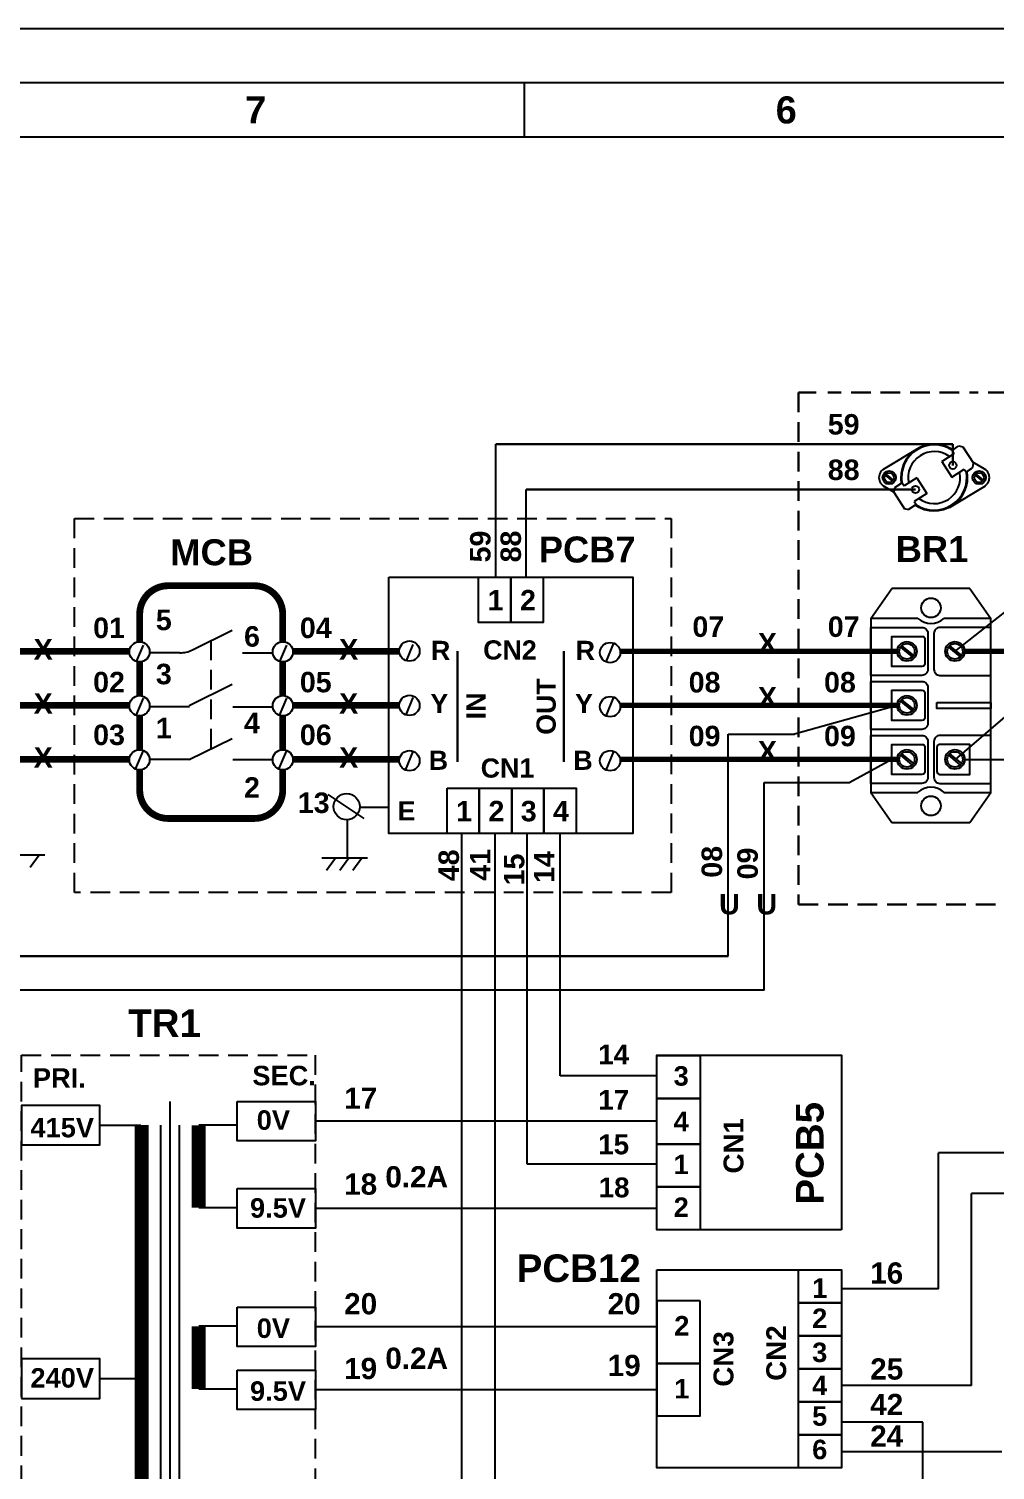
# Model space of a CAD drawing. Header units: millimetres. Extents: x 0 to 462, y 0 to 344.
# Drawn here: x 84.9 to 183.1, y 197.3 to 343.8 of the extents above; entities that cross this region are included whole.
import ezdxf
from ezdxf.enums import TextEntityAlignment as Align

# ---------------------------------------------------------------- set-up
doc = ezdxf.new("R2010")
doc.units = ezdxf.units.MM
doc.header["$LTSCALE"] = 8
doc.header["$MEASUREMENT"] = 0
doc.linetypes.add('HIDDEN', pattern=[0.375, 0.25, -0.125])
doc.layers.add('NP', color=7, linetype='Continuous')
doc.styles.add('ROMANS', font='arialbd.ttf')

msp = doc.modelspace()

# ---------------------------------------------------------------- linework, layer by layer
at = {"color": 3, "ltscale": 6}
for p, q in [((462, 343.79), (0, 343.79)), ((456.5, 338.29), (22, 338.29)), ((135.3, 332.79), (135.3, 338.29)), ((381.15, 332.79), (27.5, 332.79))]:
    msp.add_line(p, q, dxfattribs=at)
at = {"color": 4}
for p, q in [((132.38, 288.07), (132.38, 301.58)), ((175.38, 301.22), (171.72, 299.02)), ((177.68, 299.81), (178.95, 300.63)), ((178.46, 301.22), (178.82, 301.01)), ((178.74, 300.95), (179.42, 301.43)), ((178.74, 300.95), (179.42, 301.43)), ((179.23, 301.31), (178.74, 300.95)), ((178.74, 300.95), (178.95, 300.63)), ((179.41, 301.43), (179.83, 301.33)), ((179.83, 301.33), (180.92, 299.64)), ((179.83, 301.33), (180.92, 299.64)), ((177.68, 299.81), (178.71, 298.22)), ((178.71, 298.22), (179.98, 299.05)), ((179.98, 299.05), (180.19, 298.71)), ((180.18, 298.73), (180.85, 299.22)), ((180.18, 298.73), (180.85, 299.22)), ((180.66, 299.09), (180.18, 298.73)), ((180.82, 299.8), (182.12, 299.02)), ((180.85, 299.21), (180.92, 299.64)), ((172.83, 296.69), (171.72, 297.36)), ((171.93, 298.45), (172.68, 297.83)), ((172.01, 298.54), (172.76, 297.92)), ((173.67, 297.66), (172.88, 297.14)), ((173.67, 297.66), (173.88, 297.34)), ((175.14, 298.16), (173.88, 297.34)), ((175.14, 298.16), (176.17, 296.58)), ((178.46, 295.15), (182.12, 297.36)), ((181.08, 298.45), (181.83, 297.83)), ((181.15, 298.54), (181.91, 297.92)), ((135.47, 288.07), (135.47, 296.97)), ((172.88, 297.15), (172.81, 296.72)), ((172.81, 296.72), (173.9, 295.03)), ((176.17, 296.58), (174.9, 295.76)), ((174.33, 294.92), (173.91, 295.03)), ((175.1, 295.44), (174.32, 294.93)), ((174.9, 295.76), (175.12, 295.42)), ((175.38, 295.15), (175, 295.38)), ((173.16, 275.04), (162.74, 272.1)), ((156, 249.56), (156, 272.1)), ((95.17, 269.55), (89.87, 269.55)), ((172.63, 269.55), (168.36, 267.21)), ((159.65, 246.1), (159.65, 267.21)), ((128.94, 151.84), (128.94, 262.01)), ((132.31, 154.74), (132.31, 262.01)), ((135.56, 228.43), (135.56, 262.01)), ((138.93, 237.41), (138.93, 262.01)), ((81.91, 259.87), (86.56, 259.87)), ((85.08, 258.61), (86, 259.87)), ((148.76, 237.41), (138.93, 237.41)), ((148.76, 232.78), (114.08, 232.78)), ((177.35, 215.77), (177.35, 229.58)), ((148.76, 228.43), (135.56, 228.43)), ((180.72, 205.94), (180.72, 225.44)), ((148.76, 223.93), (114.08, 223.93)), ((177.35, 215.77), (167.51, 215.77)), ((142.24, 211.88), (142.24, 211.88)), ((145.61, 205.49), (145.61, 205.49)), ((180.72, 205.94), (167.51, 205.94)), ((175.77, 202.22), (167.52, 202.22)), ((175.77, 120.92), (175.77, 202.22)), ((167.52, 199.23), (183.78, 199.23))]:
    msp.add_line(p, q, dxfattribs=at)
at = {"color": 2}
for p, q in [((170.49, 283.88), (172.63, 286.93)), ((180.55, 286.93), (182.69, 283.88)), ((101.57, 280.68), (105.59, 282.67)), ((123.31, 279.58), (124, 281.24)), ((143.6, 279.45), (144.39, 281.35)), ((95.9, 279.5), (96.59, 281.16)), ((100.29, 280.38), (97.22, 280.38)), ((106.66, 280.38), (109.73, 280.38)), ((110.45, 279.5), (111.15, 281.16)), ((173.49, 280.95), (174.69, 279.96)), ((173.61, 281.1), (174.81, 280.1)), ((178.37, 280.95), (179.57, 279.96)), ((178.48, 281.1), (179.69, 280.1)), ((101.25, 275.03), (105.59, 277.18)), ((95.85, 274.02), (96.59, 275.79)), ((110.41, 274.02), (111.15, 275.79)), ((123.27, 274.07), (124, 275.84)), ((143.6, 273.96), (144.39, 275.86)), ((173.49, 275.46), (174.69, 274.47)), ((173.61, 275.61), (174.81, 274.62)), ((101.28, 274.89), (97.22, 274.89)), ((105.67, 274.89), (109.73, 274.89)), ((101.25, 269.55), (105.59, 271.69)), ((95.8, 268.56), (96.59, 270.46)), ((101.28, 269.55), (97.22, 269.55)), ((105.67, 269.55), (109.72, 269.55)), ((110.36, 268.56), (111.15, 270.46)), ((123.21, 268.47), (124, 270.37)), ((143.6, 268.47), (144.39, 270.37)), ((173.49, 269.97), (174.69, 268.98)), ((173.61, 270.12), (174.81, 269.13)), ((178.37, 269.97), (179.57, 268.98)), ((178.48, 270.12), (179.69, 269.13)), ((119.01, 263.55), (115.35, 266)), ((170.49, 266.2), (172.63, 263.15)), ((180.55, 263.15), (182.69, 266.2)), ((117.33, 259.54), (117.33, 263.42)), ((172.63, 263.15), (180.55, 263.15)), ((114.7, 259.54), (119.36, 259.54)), ((115.18, 258.28), (116.1, 259.54)), ((116.53, 258.28), (117.44, 259.54)), ((117.87, 258.28), (118.79, 259.54)), ((99.26, 234.78), (99.26, 177.47)), ((92.17, 232.4), (96.31, 232.4)), ((98.31, 232.38), (98.31, 180.73)), ((100.21, 232.38), (100.21, 180.61)), ((106.12, 232.38), (102.2, 232.38)), ((106.12, 223.99), (102.2, 223.99)), ((106.12, 211.95), (102.2, 211.95)), ((92.17, 206.64), (96.31, 206.64)), ((106.12, 205.56), (102.2, 205.56))]:
    msp.add_line(p, q, dxfattribs=at)
at = {"color": 2, "linetype": 'HIDDEN'}
msp.add_line((103.47, 270.65), (103.47, 281.62), dxfattribs=at)
msp.add_lwpolyline([(89.57, 294.04), (150.2, 294.04), (150.2, 256.03), (89.57, 256.03)], close=True, dxfattribs=at)
at = {"color": 2, "const_width": 0.693}
for points in [[(107.85, 287.2), (99.09, 287.2, 0.414214), (96.21, 284.31), (96.21, 281.51)], [(99.09, 287.2), (107.85, 287.2, -0.414214), (110.74, 284.31), (110.74, 281.51)], [(96.21, 268.48), (96.21, 266.44, 0.414214), (99.09, 263.55), (107.85, 263.55)], [(110.74, 268.48), (110.74, 266.44, -0.414214), (107.85, 263.55), (99.09, 263.55)]]:
    msp.add_lwpolyline(points, format="xyb", dxfattribs=at)
at = {"color": 2}
for points in [[(180.55, 286.93), (172.63, 286.93)], [(170.49, 283.88), (170.49, 266.2)], [(175.27, 283.88), (170.49, 283.88), (170.49, 266.2), (175.27, 266.2)], [(182.69, 280.53), (182.69, 283.88), (177.91, 283.88)], [(182.69, 282.44), (182.69, 283.88)], [(177.91, 266.2), (182.69, 266.2), (182.69, 278.62)], [(182.69, 266.2), (182.69, 278.62)], [(172.63, 263.15), (180.55, 263.15)]]:
    msp.add_lwpolyline(points, dxfattribs=at)
for points in [[(176.29, 282.36), (176.29, 278.7, -0.414214), (175.68, 278.09), (170.49, 278.09), (170.49, 282.97), (175.68, 282.97, -0.414214)], [(175.98, 281.75), (175.98, 279.31, -0.414214), (175.68, 279), (172.63, 279), (172.63, 282.05), (175.68, 282.05, -0.414214)], [(176.29, 276.87), (176.29, 273.21, -0.414214), (175.68, 272.6), (170.49, 272.6), (170.49, 277.48), (175.68, 277.48, -0.414214)], [(175.98, 276.26), (175.98, 273.82, -0.414214), (175.68, 273.52), (172.63, 273.52), (172.63, 276.57), (175.68, 276.57, -0.414214)], [(176.29, 271.38), (176.29, 267.72, -0.414214), (175.68, 267.11), (170.49, 267.11), (170.49, 271.99), (175.68, 271.99, -0.414214)], [(175.98, 270.77), (175.98, 268.33, -0.414214), (175.68, 268.03), (172.63, 268.03), (172.63, 271.08), (175.68, 271.08, -0.414214)], [(176.9, 271.38), (176.9, 267.72, 0.414214), (177.5, 267.11), (182.69, 267.11), (182.69, 271.99), (177.5, 271.99, 0.414214)], [(177.2, 270.77), (177.2, 268.33, 0.414214), (177.5, 268.03), (180.55, 268.03), (180.55, 271.08), (177.5, 271.08, 0.414214)]]:
    msp.add_lwpolyline(points, format="xyb", close=True, dxfattribs=at)
msp.add_lwpolyline([(182.69, 282.44), (182.69, 282.97), (177.5, 282.97, 0.414214), (176.9, 282.36), (176.9, 278.7, 0.414214), (177.5, 278.09), (182.69, 278.09), (182.69, 280.53)], format="xyb", dxfattribs=at)
at = {"color": 4}
for points, const_width in [([(79.38, 280.53), (95.17, 280.53)], 0.693), ([(111.78, 280.53), (122.58, 280.53)], 0.693), ([(173.16, 280.53), (145.02, 280.53)], 0.554), ([(173.16, 280.53), (161.29, 280.53)], 0.554), ([(220.98, 280.53), (180.02, 280.53)], 0.554), ([(79.38, 275.04), (95.17, 275.04)], 0.693), ([(111.78, 275.04), (122.58, 275.04)], 0.693), ([(173.36, 275.04), (145.02, 275.04)], 0.554), ([(79.38, 269.55), (95.17, 269.55)], 0.693), ([(111.78, 269.55), (122.58, 269.55)], 0.693), ([(173.36, 269.55), (145.02, 269.55)], 0.554)]:
    msp.add_lwpolyline(points, dxfattribs=dict(at, const_width=const_width))
at = {"color": 2}
for points, const_width in [([(96.21, 279.46), (96.21, 276.02)], 0.693), ([(110.74, 279.46), (110.74, 276.02)], 0.693), ([(96.21, 273.97), (96.21, 270.54)], 0.693), ([(110.74, 273.97), (110.74, 270.54)], 0.693), ([(96.41, 232.4), (96.41, 180.88)], 1.41), ([(102.2, 232.38), (102.2, 223.99)], 1.41), ([(102.2, 211.95), (102.2, 205.56)], 1.41)]:
    msp.add_lwpolyline(points, dxfattribs=dict(at, const_width=const_width))
for points in [[(177.2, 275.35), (182.69, 275.35), (182.69, 274.74), (177.2, 274.74)], [(148.76, 239.45), (153.16, 239.45), (153.16, 235.1), (148.76, 235.1)], [(148.76, 235.1), (153.16, 235.1), (153.16, 230.46), (148.76, 230.46)], [(148.76, 230.46), (153.16, 230.46), (153.16, 226.11), (148.76, 226.11)], [(148.76, 226.11), (153.16, 226.11), (153.16, 221.75), (148.76, 221.75)], [(153.16, 214.55), (148.76, 214.55), (148.76, 208.17), (153.16, 208.17)], [(153.16, 208.17), (148.76, 208.17), (148.76, 202.86), (153.16, 202.86)]]:
    msp.add_lwpolyline(points, close=True, dxfattribs=at)
at = {"color": 4, "linetype": 'Continuous', "ltscale": 6}
for centre, radius in [((172.35, 298.19), 0.682), ((181.49, 298.19), 0.682), ((172.35, 298.19), 0.491), ((181.49, 298.19), 0.491)]:
    msp.add_circle(centre, radius, dxfattribs=at)
at = {"color": 4}
for centre, radius in [((178.82, 299.43), 0.377), ((175.02, 296.97), 0.377), ((123.61, 269.42), 1.03)]:
    msp.add_circle(centre, radius, dxfattribs=at)
at = {"color": 2}
for centre, radius in [((176.59, 284.95), 0.991), ((96.19, 280.48), 1.03), ((110.75, 280.48), 1.03), ((123.61, 280.56), 1.03), ((144, 280.4), 1.03), ((174.15, 280.53), 0.991), ((179.03, 280.53), 0.991), ((96.19, 275), 1.03), ((110.75, 275), 1.03), ((123.61, 275.04), 1.03), ((144, 274.91), 1.03), ((174.15, 275.04), 0.991), ((96.19, 269.51), 1.03), ((110.75, 269.51), 1.03), ((123.61, 269.42), 1.03), ((144, 269.42), 1.03), ((174.15, 269.55), 0.991), ((179.03, 269.55), 0.991), ((117.24, 264.75), 1.33), ((176.59, 264.83), 0.991)]:
    msp.add_circle(centre, radius, dxfattribs=at)
at = {"color": 2, "linetype": 'Continuous', "ltscale": 6}
for centre in [(174.15, 280.53), (179.03, 280.53), (174.15, 275.04), (174.15, 269.55), (179.03, 269.55)]:
    msp.add_circle(centre, 0.786, dxfattribs=at)
at = {"color": 4}
for centre, radius, start, end in [((176.92, 298.19), 3.39, 55.9682, 189.953), ((176.92, 298.2), 3.32, 56.3968, 189.5244), ((176.92, 298.19), 2.64, 53.8855, 192.0358), ((172.35, 298.19), 1.04, 115.1995, 244.8005), ((176.92, 298.19), 3.39, 235.7239, 10.1974), ((181.49, 298.19), 1.04, 295.1995, 64.8005), ((176.92, 298.2), 3.32, 236.3968, 9.5244), ((176.92, 298.19), 2.64, 233.8855, 12.0358)]:
    msp.add_arc(centre, radius, start, end, dxfattribs=at)
at = {"color": 2}
for centre, radius, start, end in [((176.59, 285.26), 1.91, 226.0545, 313.9455), ((100.29, 283.27), 2.89, 270, 296.28), ((176.59, 264.83), 1.91, 46.0545, 133.9455)]:
    msp.add_arc(centre, radius, start, end, dxfattribs=at)
at = {"layer": 'NP', "color": 4, "lineweight": 30}
for p, q in [((178.82, 301.58), (132.38, 301.58)), ((178.82, 301.58), (138.92, 301.58)), ((178.82, 299.43), (178.82, 301.58)), ((175.02, 296.97), (135.47, 296.97)), ((175.02, 296.97), (142.02, 296.97)), ((74.03, 249.56), (156, 249.56))]:
    msp.add_line(p, q, dxfattribs=at)
at = {"layer": 'NP', "color": 7}
for p, q in [((179.03, 280.52), (191.5, 290.39)), ((200.23, 287.82), (179.05, 269.54))]:
    msp.add_line(p, q, dxfattribs=at)
at = {"layer": 'NP', "color": 7, "lineweight": 30}
for p, q in [((128.5, 269.29), (128.5, 280.54)), ((139.31, 269.29), (139.31, 280.54))]:
    msp.add_line(p, q, dxfattribs=at)
at = {"layer": 'NP', "color": 4, "lineweight": -3}
for p, q in [((156, 272.1), (162.74, 272.1)), ((180.02, 269.55), (185.37, 269.55)), ((159.65, 267.21), (168.36, 267.21))]:
    msp.add_line(p, q, dxfattribs=at)
at = {"layer": 'NP', "color": 2, "lineweight": -3}
msp.add_line((121.47, 264.67), (118.57, 264.67), dxfattribs=at)
at = {"layer": 'NP', "color": 4}
for p, q in [((159.65, 246.1), (78.32, 246.1)), ((308.65, 229.58), (177.35, 229.58)), ((318.39, 225.44), (180.72, 225.44)), ((142.24, 211.88), (114.06, 211.88)), ((148.76, 211.88), (142.24, 211.88)), ((145.61, 205.49), (114.06, 205.49)), ((148.76, 205.49), (145.61, 205.49))]:
    msp.add_line(p, q, dxfattribs=at)
at = {"layer": 'NP', "color": 7, "lineweight": -3}
for p, q in [((96.41, 232.4), (96.41, 232.4)), ((102.2, 232.38), (102.2, 232.38)), ((153.16, 208.75), (153.16, 208.75)), ((153.16, 202.36), (153.16, 202.36))]:
    msp.add_line(p, q, dxfattribs=at)
at = {"layer": 'NP', "color": 2, "linetype": 'HIDDEN', "lineweight": 30}
for points in [[(164.92, 306.82), (163.14, 306.82), (163.14, 254.82), (253.39, 254.82), (253.39, 306.82), (180.49, 306.82)], [(179.47, 306.82), (166.12, 306.82)]]:
    msp.add_lwpolyline(points, dxfattribs=at)
at = {"layer": 'NP', "color": 2, "lineweight": -3}
for points in [[(121.53, 288.07), (146.32, 288.07), (146.32, 262.01), (121.53, 262.01)], [(167.52, 221.75), (148.76, 221.75), (148.76, 239.49), (167.52, 239.49)], [(84.21, 230.38), (92.17, 230.38), (92.17, 234.39), (84.21, 234.39)], [(106.12, 234.8), (114.08, 234.8), (114.08, 230.78), (106.12, 230.78)], [(106.12, 234.8), (114.08, 234.8), (114.08, 230.78), (106.12, 230.78)], [(106.12, 225.94), (114.08, 225.94), (114.08, 221.92), (106.12, 221.92)], [(167.52, 214.34), (163.12, 214.34), (163.12, 217.69), (167.52, 217.69)], [(106.12, 213.9), (114.08, 213.9), (114.08, 209.88), (106.12, 209.88)], [(167.52, 210.98), (163.12, 210.98), (163.12, 214.34), (167.52, 214.34)], [(167.52, 207.62), (163.12, 207.62), (163.12, 210.98), (167.52, 210.98)], [(84.21, 204.62), (92.17, 204.62), (92.17, 208.63), (84.21, 208.63)], [(106.12, 207.5), (114.08, 207.5), (114.08, 203.49), (106.12, 203.49)], [(167.52, 204.27), (163.12, 204.27), (163.12, 207.62), (167.52, 207.62)], [(167.52, 200.91), (163.12, 200.91), (163.12, 204.27), (167.52, 204.27)], [(167.52, 197.55), (163.12, 197.55), (163.12, 200.91), (167.52, 200.91)]]:
    msp.add_lwpolyline(points, close=True, dxfattribs=at)
at = {"layer": 'NP', "color": 2}
for points in [[(130.64, 288.07), (133.92, 288.07), (133.92, 283.45), (130.64, 283.45)], [(133.92, 288.07), (137.21, 288.07), (137.21, 283.45), (133.92, 283.45)], [(127.43, 266.63), (130.71, 266.63), (130.71, 262.01), (127.43, 262.01)], [(127.43, 266.63), (130.71, 266.63), (130.71, 262.01), (127.43, 262.01)], [(127.43, 266.63), (130.71, 266.63), (130.71, 262.01), (127.43, 262.01)], [(127.43, 266.63), (130.71, 266.63), (130.71, 262.01), (127.43, 262.01)], [(130.71, 266.63), (134, 266.63), (134, 262.01), (130.71, 262.01)], [(130.71, 266.63), (134, 266.63), (134, 262.01), (130.71, 262.01)], [(130.71, 266.63), (134, 266.63), (134, 262.01), (130.71, 262.01)], [(130.71, 266.63), (134, 266.63), (134, 262.01), (130.71, 262.01)], [(134, 266.63), (137.28, 266.63), (137.28, 262.01), (134, 262.01)], [(134, 266.63), (137.28, 266.63), (137.28, 262.01), (134, 262.01)], [(134, 266.63), (137.28, 266.63), (137.28, 262.01), (134, 262.01)], [(134, 266.63), (137.28, 266.63), (137.28, 262.01), (134, 262.01)], [(137.28, 266.63), (140.56, 266.63), (140.56, 262.01), (137.28, 262.01)], [(137.28, 266.63), (140.56, 266.63), (140.56, 262.01), (137.28, 262.01)], [(137.28, 266.63), (140.56, 266.63), (140.56, 262.01), (137.28, 262.01)], [(137.28, 266.63), (140.56, 266.63), (140.56, 262.01), (137.28, 262.01)]]:
    msp.add_lwpolyline(points, close=True, dxfattribs=at)
at = {"layer": 'NP', "color": 2, "linetype": 'HIDDEN', "lineweight": -3}
msp.add_lwpolyline([(114.05, 171.8), (84.21, 171.8), (84.21, 239.5), (114.05, 239.5)], close=True, dxfattribs=at)
at = {"layer": 'NP', "color": 7, "lineweight": -3}
msp.add_lwpolyline([(148.76, 217.69), (167.52, 217.69), (167.52, 197.55), (148.76, 197.55)], close=True, dxfattribs=at)

# ---------------------------------------------------------------- texts
at = {"color": 3, "ltscale": 6, "style": 'ROMANS'}
for s, p in [('7', (107.99, 335.55)), ('6', (161.89, 335.55))]:
    msp.add_text(s, height=2.75, dxfattribs=at).set_placement(p, align=Align.MIDDLE)
at = {"color": 1, "style": 'ROMANS'}
for s, height, p in [('59', 2.079, (166.11, 302.56)), ('88', 2.079, (166.11, 297.94)), ('MCB', 2.64, (99.32, 289.28)), ('PCB7', 2.64, (136.75, 289.56)), ('BR1', 2.64, (173.01, 289.6)), ('5', 2.08, (97.85, 282.68)), ('01', 2.079, (91.48, 281.88)), ('6', 2.08, (106.81, 281.01)), ('04', 2.079, (112.48, 281.88)), ('07', 2.079, (152.36, 282)), ('07', 2.079, (166.11, 282)), ('X', 2.08, (85.44, 279.69)), ('X', 2.08, (116.47, 279.69)), ('X', 2.08, (159.01, 280.32)), ('02', 2.079, (91.48, 276.37)), ('3', 2.08, (97.85, 277.19)), ('05', 2.079, (112.48, 276.37)), ('08', 2.079, (151.98, 276.35)), ('08', 2.079, (165.73, 276.35)), ('X', 2.08, (159.01, 274.83)), ('X', 2.08, (85.44, 274.2)), ('X', 2.08, (116.47, 274.2)), ('4', 2.08, (106.81, 272.21)), ('03', 2.079, (91.48, 271.01)), ('1', 2.08, (97.85, 271.7)), ('06', 2.079, (112.48, 271.01)), ('09', 2.079, (151.98, 270.89)), ('09', 2.079, (165.73, 270.89)), ('X', 2.08, (159.01, 269.34)), ('X', 2.08, (85.44, 268.71)), ('X', 2.08, (116.47, 268.71)), ('2', 2.08, (106.81, 265.66)), ('13', 2.079, (112.27, 264.11)), ('U', 2.08, (155.07, 253.8)), ('U', 2.08, (158.86, 253.8)), ('TR1', 2.8, (95.04, 241.35)), ('14', 2.016, (142.79, 238.56)), ('17', 2.158, (116.98, 234.05)), ('17', 2.016, (142.79, 233.95)), ('15', 2.016, (142.79, 229.42)), ('18', 2.158, (116.98, 225.32)), ('0.2A', 2.158, (121.16, 226.06)), ('0.2A', 2.158, (121.17, 226.06)), ('18', 2.016, (142.84, 225.05)), ('PCB12', 2.8, (134.5, 216.45)), ('16', 2.158, (170.42, 216.28)), ('20', 2.158, (116.98, 213.16)), ('20', 2.158, (143.75, 213.16)), ('0.2A', 2.158, (121.16, 207.62)), ('19', 2.158, (116.98, 206.58)), ('19', 2.158, (143.75, 206.89)), ('25', 2.158, (170.42, 206.53)), ('42', 2.158, (170.42, 202.92)), ('24', 2.158, (170.42, 199.71))]:
    msp.add_text(s, height=height, dxfattribs=at).set_placement(p)
for s, height, p in [('59', 2.079, (131.85, 289.57)), ('88', 2.079, (134.94, 289.57)), ('48', 2.079, (128.64, 257.17)), ('41', 2.079, (131.84, 257.23)), ('15', 2.079, (135.28, 256.75)), ('14', 2.079, (138.34, 257)), ('08', 2.079, (155.37, 257.53)), ('09', 2.079, (159, 257.36)), ('PCB5', 2.8, (165.68, 224.31)), ('CN1', 2.016, (157.54, 227.47)), ('CN3', 2.016, (156.52, 205.81)), ('CN2', 2.016, (161.88, 206.41))]:
    msp.add_text(s, height=height, rotation=90, dxfattribs=at).set_placement(p)
at = {"color": 2, "style": 'ROMANS'}
for s, height, p in [('1', 2.08, (131.56, 284.69)), ('2', 2.08, (134.85, 284.69)), ('R', 1.95, (125.8, 279.65)), ('CN2', 1.948, (131.1, 279.7)), ('R', 1.95, (140.5, 279.65)), ('Y', 1.95, (125.74, 274.26)), ('Y', 1.95, (140.44, 274.26)), ('B', 1.95, (125.57, 268.49)), ('CN1', 1.948, (130.85, 267.7)), ('B', 1.95, (140.26, 268.49)), ('E', 1.95, (122.41, 263.35)), ('1', 2.08, (128.35, 263.26)), ('2', 2.08, (131.64, 263.26)), ('3', 2.08, (134.92, 263.26)), ('4', 2.08, (138.2, 263.26)), ('3', 1.98, (150.45, 236.4)), ('4', 1.98, (150.45, 231.77)), ('1', 1.98, (150.45, 227.41)), ('2', 1.98, (150.45, 223.06)), ('1', 1.98, (164.52, 214.83)), ('2', 1.98, (150.51, 211.01)), ('2', 1.98, (164.52, 211.77)), ('3', 1.98, (164.52, 208.31)), ('1', 1.98, (150.51, 204.61)), ('4', 1.98, (164.52, 204.95)), ('5', 1.98, (164.52, 201.84)), ('6', 1.98, (164.52, 198.44))]:
    msp.add_text(s, height=height, dxfattribs=at).set_placement(p)
for s, p in [('OUT', (138.47, 272.05)), ('IN', (131.34, 273.62))]:
    msp.add_text(s, height=1.948, rotation=90, dxfattribs=at).set_placement(p)
at = {"color": 2, "linetype": 'ByBlock', "char_height": 1.98, "attachment_point": 5, "style": 'ROMANS'}
for s, insert in [('PRI.', (88.05, 237.18)), ('SEC.', (110.88, 237.41)), ('415V', (88.34, 232.12)), ('0V', (109.79, 232.89)), ('9.5V', (110.26, 223.96)), ('0V', (109.79, 211.74)), ('240V', (88.34, 206.69)), ('9.5V', (110.26, 205.35))]:
    msp.add_mtext(s, dxfattribs=dict(at, insert=insert))

doc.saveas('drawing.dxf')
